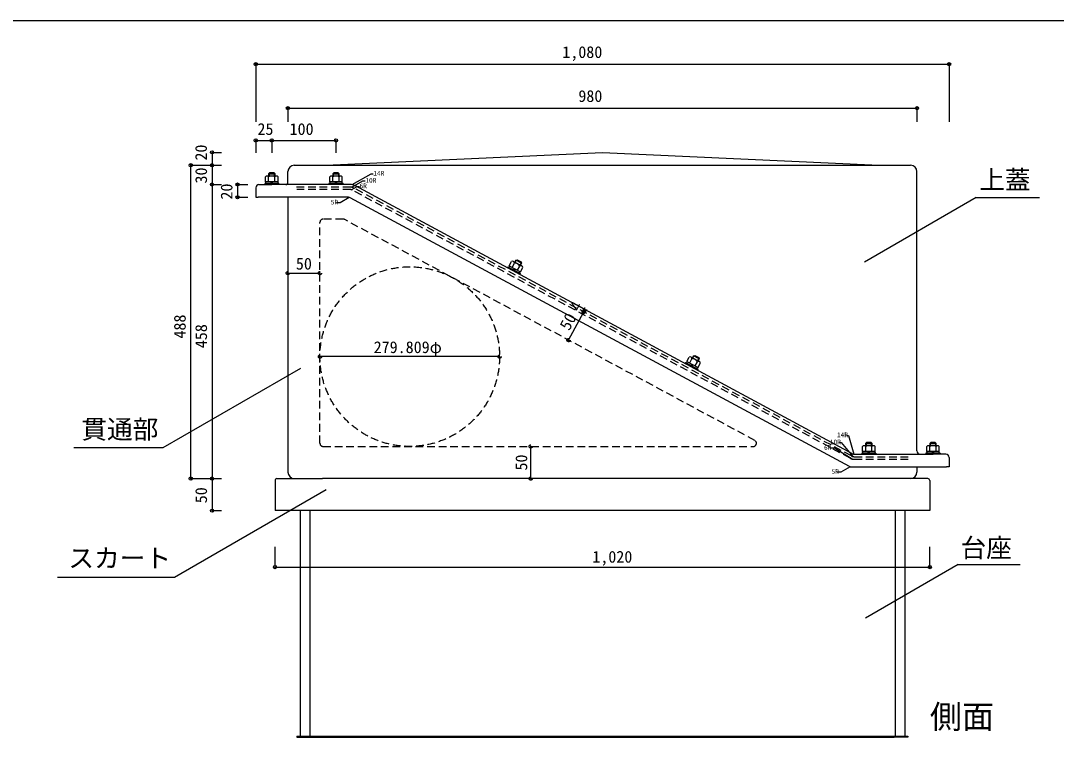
# Model space of a CAD drawing. Units: millimetres at full size, sheet at 1:10. Extents: x -10475 to 9199, y -10092 to 10143.
# Drawn here: x -4615 to -3002, y -8448 to -7332 of the extents above; entities that cross this region are included whole.
import ezdxf
from ezdxf.enums import TextEntityAlignment as Align

# ---------------------------------------------------------------- set-up
doc = ezdxf.new("R2010")
doc.units = ezdxf.units.MM
doc.header["$LTSCALE"] = 10
doc.header["$PDMODE"] = 32
doc.header["$PDSIZE"] = 5
doc.linetypes.add('DASHED1', pattern=[1.8, 1.2, -0.6])
for name, color, linetype in [('0-0_FRP', 7, 'Continuous'), ('0-1_SUS', 7, 'Continuous'), ('0-3_開口寸法', 2, 'DASHED1'), ('0-8_FRP寸法', 3, 'Continuous'), ('0-9_SUS寸法', 3, 'Continuous'), ('0-F_図面枠', 7, 'Continuous')]:
    doc.layers.add(name, color=color, linetype=linetype)
doc.styles.add('ＭＳ ゴシック', font='')
doc.styles.get('ＭＳ ゴシック').set_extended_font_data('MS Gothic')

msp = doc.modelspace()

# ---------------------------------------------------------------- linework, layer by layer
at = {"layer": '0-0_FRP', "color": 4}
for p, q in [((-4140.24, -7557.06), (-3709.24, -7537.06)), ((-3709.24, -7537.06), (-3278.24, -7557.06)), ((-4189.24, -7557.06), (-4099.24, -7557.06)), ((-4099.24, -7557.06), (-3229.24, -7557.06)), ((-4220.04, -7573.96), (-4220.04, -7569.56)), ((-4199.24, -7584.06), (-4199.24, -7567.06)), ((-4120.04, -7573.96), (-4120.04, -7569.56)), ((-4249.24, -7592.06), (-4249.24, -7607.06)), ((-4244.24, -7587.06), (-4224.24, -7587.06)), ((-4101.76, -7587.06), (-4224.24, -7587.06)), ((-3319.56, -8006.35), (-4095.12, -7588.74)), ((-4249.24, -7607.06), (-4245.24, -7607.06)), ((-4104.53, -7607.06), (-4245.24, -7607.06)), ((-4199.24, -7607.06), (-4199.24, -7641.06)), ((-3324.38, -8026.47), (-4102.16, -7607.66)), ((-4199.24, -7641.06), (-4199.24, -7991.06)), ((-3845.06, -7708.51), (-3842.97, -7704.63)), ((-3568.39, -7857.48), (-3566.3, -7853.6)), ((-4199.24, -7991.06), (-4199.24, -8035.06)), ((-3290.04, -7993.96), (-3290.04, -7989.56)), ((-3219.24, -8002.06), (-3219.24, -7991.06)), ((-3190.04, -7993.96), (-3190.04, -7989.56)), ((-3316.72, -8007.06), (-3194.24, -8007.06)), ((-3174.24, -8007.06), (-3194.24, -8007.06)), ((-3169.24, -8012.06), (-3169.24, -8027.06)), ((-3322.01, -8027.06), (-3173.24, -8027.06)), ((-3219.24, -8027.06), (-3219.24, -8035.06)), ((-3169.24, -8027.06), (-3173.24, -8027.06)), ((-4219.24, -8048.06), (-4219.24, -8095.06)), ((-4216.24, -8045.06), (-4194.24, -8045.06)), ((-4213.85, -8045.06), (-4145.24, -8045.06)), ((-4194.24, -8045.06), (-4167.24, -8045.06)), ((-4155.24, -8045.06), (-4145.24, -8045.06)), ((-3202.24, -8045.06), (-4145.24, -8045.06)), ((-3199.24, -8048.06), (-3199.24, -8095.06)), ((-3199.24, -8095.06), (-4219.24, -8095.06))]:
    msp.add_line(p, q, dxfattribs=at)
at = {"layer": '0-0_FRP'}
for p, q in [((-4234.05, -7582.96), (-4234.05, -7575.38)), ((-4216.88, -7573.96), (-4231.6, -7573.96)), ((-4229.24, -7570.36), (-4219.24, -7570.36)), ((-4229.24, -7570.36), (-4229.24, -7573.96)), ((-4229.15, -7582.96), (-4229.15, -7575.38)), ((-4219.24, -7570.36), (-4220.74, -7568.86)), ((-4219.33, -7582.96), (-4219.33, -7575.38)), ((-4219.24, -7573.96), (-4219.24, -7570.36)), ((-4214.42, -7582.96), (-4214.42, -7575.38)), ((-4134.05, -7582.96), (-4134.05, -7575.38)), ((-4116.88, -7573.96), (-4131.6, -7573.96)), ((-4129.24, -7570.36), (-4119.24, -7570.36)), ((-4129.24, -7570.36), (-4129.24, -7573.96)), ((-4129.15, -7582.96), (-4129.15, -7575.38)), ((-4119.24, -7570.36), (-4120.74, -7568.86)), ((-4119.33, -7582.96), (-4119.33, -7575.38)), ((-4119.24, -7573.96), (-4119.24, -7570.36)), ((-4114.42, -7582.96), (-4114.42, -7575.38)), ((-4235.24, -7585.46), (-4235.24, -7587.06)), ((-4215.24, -7585.46), (-4235.24, -7585.46)), ((-4214.42, -7582.96), (-4234.05, -7582.96)), ((-4233.44, -7585.46), (-4233.44, -7582.96)), ((-4224.48, -7582.96), (-4233.17, -7582.96)), ((-4225.62, -7585.46), (-4233.17, -7585.46)), ((-4225.88, -7582.96), (-4224.74, -7585.46)), ((-4222.59, -7585.46), (-4223.73, -7582.96)), ((-4213.24, -7585.46), (-4223.47, -7585.46)), ((-4214.77, -7582.96), (-4222.33, -7582.96)), ((-4215.04, -7582.96), (-4215.04, -7585.46)), ((-4213.24, -7585.46), (-4213.24, -7587.06)), ((-4135.24, -7585.46), (-4135.24, -7587.06)), ((-4115.24, -7585.46), (-4135.24, -7585.46)), ((-4114.42, -7582.96), (-4134.05, -7582.96)), ((-4133.44, -7585.46), (-4133.44, -7582.96)), ((-4124.48, -7582.96), (-4133.17, -7582.96)), ((-4125.62, -7585.46), (-4133.17, -7585.46)), ((-4125.88, -7582.96), (-4124.74, -7585.46)), ((-4122.59, -7585.46), (-4123.73, -7582.96)), ((-4113.24, -7585.46), (-4123.47, -7585.46)), ((-4114.77, -7582.96), (-4122.33, -7582.96)), ((-4115.04, -7582.96), (-4115.04, -7585.46)), ((-4113.24, -7585.46), (-4113.24, -7587.06)), ((-3854.27, -7713.77), (-3850.67, -7707.09)), ((-3849.95, -7716.1), (-3846.35, -7709.42)), ((-3847.84, -7707.01), (-3834.88, -7713.99)), ((-3845.76, -7708.13), (-3844.05, -7704.95)), ((-3844.05, -7704.95), (-3842.02, -7704.34)), ((-3835.25, -7709.7), (-3844.05, -7704.95)), ((-3835.25, -7709.7), (-3836.96, -7712.87)), ((-3856.5, -7715.41), (-3857.26, -7716.82)), ((-3856.5, -7715.41), (-3837.13, -7725.84)), ((-3853.73, -7714.06), (-3854.91, -7716.26)), ((-3854.27, -7713.77), (-3836.99, -7723.08)), ((-3847.08, -7717.64), (-3847.26, -7720.39)), ((-3845.36, -7721.4), (-3845.18, -7718.66)), ((-3841.31, -7720.75), (-3837.71, -7714.07)), ((-3838.71, -7724.99), (-3837.53, -7722.79)), ((-3837.13, -7725.84), (-3837.89, -7727.25)), ((-3836.99, -7723.08), (-3833.39, -7716.4)), ((-3569.1, -7857.1), (-3567.39, -7853.93)), ((-3567.39, -7853.93), (-3565.36, -7853.32)), ((-3558.58, -7858.67), (-3567.39, -7853.93)), ((-3579.83, -7864.38), (-3580.59, -7865.79)), ((-3579.83, -7864.38), (-3560.46, -7874.81)), ((-3577.06, -7863.04), (-3578.25, -7865.24)), ((-3577.6, -7862.74), (-3574.01, -7856.07)), ((-3577.6, -7862.74), (-3560.32, -7872.05)), ((-3573.28, -7865.07), (-3569.69, -7858.39)), ((-3571.18, -7855.98), (-3558.21, -7862.96)), ((-3570.41, -7866.62), (-3570.59, -7869.36)), ((-3568.7, -7870.38), (-3568.52, -7867.64)), ((-3564.64, -7869.72), (-3561.04, -7863.05)), ((-3562.05, -7873.96), (-3560.86, -7871.76)), ((-3560.32, -7872.05), (-3556.72, -7865.37)), ((-3558.58, -7858.67), (-3560.29, -7861.84)), ((-3560.46, -7874.81), (-3561.22, -7876.22)), ((-3304.05, -8002.96), (-3304.05, -7995.38)), ((-3286.88, -7993.96), (-3301.6, -7993.96)), ((-3299.24, -7990.36), (-3289.24, -7990.36)), ((-3299.24, -7990.36), (-3299.24, -7993.96)), ((-3299.15, -8002.96), (-3299.15, -7995.38)), ((-3289.24, -7990.36), (-3290.74, -7988.86)), ((-3289.33, -8002.96), (-3289.33, -7995.38)), ((-3289.24, -7993.96), (-3289.24, -7990.36)), ((-3284.42, -8002.96), (-3284.42, -7995.38)), ((-3204.05, -8002.96), (-3204.05, -7995.38)), ((-3186.88, -7993.96), (-3201.6, -7993.96)), ((-3199.24, -7990.36), (-3189.24, -7990.36)), ((-3199.24, -7990.36), (-3199.24, -7993.96)), ((-3199.15, -8002.96), (-3199.15, -7995.38)), ((-3189.24, -7990.36), (-3190.74, -7988.86)), ((-3189.33, -8002.96), (-3189.33, -7995.38)), ((-3189.24, -7993.96), (-3189.24, -7990.36)), ((-3184.42, -8002.96), (-3184.42, -7995.38)), ((-3305.24, -8005.46), (-3305.24, -8007.06)), ((-3285.24, -8005.46), (-3305.24, -8005.46)), ((-3284.42, -8002.96), (-3304.05, -8002.96)), ((-3303.44, -8005.46), (-3303.44, -8002.96)), ((-3294.48, -8002.96), (-3303.17, -8002.96)), ((-3295.62, -8005.46), (-3303.17, -8005.46)), ((-3295.88, -8002.96), (-3294.74, -8005.46)), ((-3292.59, -8005.46), (-3293.73, -8002.96)), ((-3283.24, -8005.46), (-3293.47, -8005.46)), ((-3284.77, -8002.96), (-3292.33, -8002.96)), ((-3285.04, -8002.96), (-3285.04, -8005.46)), ((-3283.24, -8005.46), (-3283.24, -8007.06)), ((-3205.24, -8005.46), (-3205.24, -8007.06)), ((-3185.24, -8005.46), (-3205.24, -8005.46)), ((-3184.42, -8002.96), (-3204.05, -8002.96)), ((-3203.44, -8005.46), (-3203.44, -8002.96)), ((-3194.48, -8002.96), (-3203.17, -8002.96)), ((-3195.62, -8005.46), (-3203.17, -8005.46)), ((-3195.88, -8002.96), (-3194.74, -8005.46)), ((-3192.59, -8005.46), (-3193.73, -8002.96)), ((-3183.24, -8005.46), (-3193.47, -8005.46)), ((-3184.77, -8002.96), (-3192.33, -8002.96)), ((-3185.04, -8002.96), (-3185.04, -8005.46)), ((-3183.24, -8005.46), (-3183.24, -8007.06))]:
    msp.add_line(p, q, dxfattribs=at)
at = {"layer": '0-0_FRP', "linetype": 'DASHED1'}
for p, q in [((-4101.76, -7591.06), (-4185.51, -7591.06)), ((-3323.35, -8013.39), (-4098.91, -7595.78)), ((-3321.46, -8009.87), (-4097.02, -7592.26)), ((-3316.72, -8011.06), (-3230.96, -8011.06)), ((-3316.72, -8015.06), (-3230.33, -8015.06))]:
    msp.add_line(p, q, dxfattribs=at)
at = {"layer": '0-0_FRP'}
for points in [[(-4220.74, -7568.86), (-4227.74, -7568.86), (-4229.24, -7570.36)], [(-4120.74, -7568.86), (-4127.74, -7568.86), (-4129.24, -7570.36)], [(-3842.02, -7704.34), (-3835.86, -7707.66), (-3835.25, -7709.7)], [(-3565.36, -7853.32), (-3559.19, -7856.64), (-3558.58, -7858.67)], [(-3290.74, -7988.86), (-3297.74, -7988.86), (-3299.24, -7990.36)], [(-3190.74, -7988.86), (-3197.74, -7988.86), (-3199.24, -7990.36)]]:
    msp.add_lwpolyline(points, dxfattribs=at)
at = {"layer": '0-0_FRP', "color": 4}
for points in [[(-4228.44, -7569.56), (-4228.44, -7572.2), (-4228.44, -7573.96)], [(-4128.44, -7569.56), (-4128.44, -7572.2), (-4128.44, -7573.96)], [(-3219.24, -7991.06), (-3219.24, -7641.06), (-3219.24, -7567.06)], [(-3835.57, -7708.61), (-3836.82, -7710.93), (-3837.66, -7712.49)], [(-3558.91, -7857.59), (-3560.16, -7859.91), (-3561, -7861.46)], [(-3298.44, -7989.56), (-3298.44, -7992.2), (-3298.44, -7993.96)], [(-3198.44, -7989.56), (-3198.44, -7992.2), (-3198.44, -7993.96)]]:
    msp.add_lwpolyline(points, dxfattribs=at)
for centre, radius, start, end in [((-4189.24, -7567.06), 10, 90, 180), ((-3229.24, -7567.06), 10, 0, 90), ((-4244.24, -7592.06), 5, 90, 180), ((-4202.24, -7584.06), 3, 270, 0), ((-4101.76, -7601.06), 14, 61.69924, 90), ((-4104.53, -7612.06), 5, 61.69924, 90), ((-3316.72, -8001.06), 6, 241.69924, 270), ((-3214.24, -8002.06), 5, 180, 270), ((-3174.24, -8012.06), 5, 0, 90), ((-3322.01, -8022.06), 5, 241.69924, 270), ((-4216.24, -8048.06), 3, 90, 180), ((-4189.24, -8035.06), 10, 180, 270), ((-3229.24, -8035.06), 10, 270, 0), ((-3202.24, -8048.06), 3, 0, 90)]:
    msp.add_arc(centre, radius, start, end, dxfattribs=at)
at = {"layer": '0-0_FRP'}
for centre, radius, start, end in [((-4231.6, -7576.8), 2.83, 29.99985, 149.99985), ((-4224.24, -7583.17), 9.21, 57.79585, 122.2043), ((-4216.88, -7576.8), 2.83, 29.99985, 149.99985), ((-4131.6, -7576.8), 2.83, 29.99985, 149.99985), ((-4124.24, -7583.17), 9.21, 57.79585, 122.2043), ((-4116.88, -7576.8), 2.83, 29.99985, 149.99985), ((-3849.19, -7709.5), 2.83, 1.6994, 121.6994), ((-3845.73, -7718.61), 9.21, 29.49494, 93.9034), ((-3836.22, -7716.48), 2.83, 1.6994, 121.6994), ((-3572.52, -7858.48), 2.83, 1.6994, 121.6994), ((-3569.06, -7867.58), 9.21, 29.49494, 93.9034), ((-3559.56, -7865.46), 2.83, 1.6994, 121.6994), ((-3301.6, -7996.8), 2.83, 29.99985, 149.99985), ((-3294.24, -8003.17), 9.21, 57.79585, 122.2043), ((-3286.88, -7996.8), 2.83, 29.99985, 149.99985), ((-3201.6, -7996.8), 2.83, 29.99985, 149.99985), ((-3194.24, -8003.17), 9.21, 57.79585, 122.2043), ((-3186.88, -7996.8), 2.83, 29.99985, 149.99985)]:
    msp.add_arc(centre, radius, start, end, dxfattribs=at)
at = {"layer": '0-0_FRP', "linetype": 'DASHED1'}
for centre, radius, start, end in [((-4101.76, -7601.06), 10, 61.69924, 90), ((-4101.76, -7601.06), 6, 61.69924, 90), ((-3316.72, -8001.06), 14, 241.69924, 270), ((-3316.72, -8001.06), 10, 241.69924, 270)]:
    msp.add_arc(centre, radius, start, end, dxfattribs=at)
at = {"layer": '0-1_SUS'}
for p, q in [((-4180.24, -8095.06), (-4180.24, -8446.56)), ((-4165.24, -8095.06), (-4165.24, -8446.56)), ((-3253.24, -8095.06), (-3253.24, -8446.56)), ((-3238.24, -8095.06), (-3238.24, -8446.56)), ((-4185.24, -8446.56), (-4185.24, -8448.06)), ((-4185.24, -8448.06), (-4163.64, -8448.06)), ((-4143.64, -8448.06), (-3254.84, -8448.06)), ((-3266.84, -8448.06), (-3274.84, -8448.06))]:
    msp.add_line(p, q, dxfattribs=at)
for points in [[(-4185.24, -8446.56), (-3233.24, -8446.56), (-3233.24, -8448.06), (-3254.84, -8448.06)], [(-4163.64, -8448.06), (-4151.64, -8448.06), (-4143.64, -8448.06)]]:
    msp.add_lwpolyline(points, dxfattribs=at)
at = {"layer": '0-3_開口寸法'}
for p, q in [((-4149.24, -7990.06), (-4149.24, -7646.06)), ((-4113.1, -7641.06), (-4144.24, -7641.06)), ((-3471.88, -7985.66), (-4110.73, -7641.66)), ((-4144.24, -7995.06), (-3474.25, -7995.06))]:
    msp.add_line(p, q, dxfattribs=at)
at = {"layer": '0-3_開口寸法', "color": 4, "linetype": 'Continuous'}
for p, q in [((-4199.24, -7725.08), (-4149.24, -7725.08)), ((-3869.43, -7855.16), (-4149.24, -7855.16)), ((-3820.87, -8045.06), (-3820.87, -7995.06))]:
    msp.add_line(p, q, dxfattribs=at)
msp.add_lwpolyline([(-3761.98, -7829.45), (-3738.28, -7785.43), (-3736.38, -7781.9)], dxfattribs=at)
at = {"layer": '0-3_開口寸法'}
msp.add_circle((-4009.33, -7855.16), 139.91, dxfattribs=at)
for centre, start, end in [((-4144.24, -7646.06), 90, 180), ((-4113.1, -7646.06), 61.69924, 90), ((-4144.24, -7990.06), 180, 270), ((-3474.25, -7990.06), 270, 61.69924)]:
    msp.add_arc(centre, 5, start, end, dxfattribs=at)
at = {"layer": '0-3_開口寸法', "color": 6}
for p in [(-4199.24, -7725.08), (-4149.24, -7725.08), (-3738.28, -7785.43), (-3736.38, -7781.9), (-3761.98, -7829.45), (-4149.24, -7855.16), (-3869.43, -7855.16), (-3820.87, -7995.06), (-3820.87, -8045.06)]:
    msp.add_point(p, dxfattribs=at)
at = {"layer": '0-8_FRP寸法', "color": 4}
for p, q in [((-4249.24, -7399.66), (-3169.24, -7399.66)), ((-4199.24, -7468.16), (-3219.24, -7468.16)), ((-4249.24, -7518.42), (-4224.24, -7518.42)), ((-4224.24, -7518.42), (-4124.24, -7518.42)), ((-4317.33, -7537.06), (-4317.33, -7557.06)), ((-4350.52, -8045.06), (-4350.52, -7557.06)), ((-4317.33, -7557.06), (-4317.33, -7587.06)), ((-4099.6, -7591.36), (-4082.35, -7581.4)), ((-4098.96, -7587.32), (-4069.68, -7570.41)), ((-4082.35, -7581.4), (-4078.56, -7581.4)), ((-4069.68, -7570.41), (-4066.1, -7570.41)), ((-4317.33, -7587.06), (-4317.33, -8045.06)), ((-4277.71, -7587.06), (-4277.71, -7607.06)), ((-4100.38, -7595.19), (-4091.41, -7590.01)), ((-4091.41, -7590.01), (-4087.49, -7590.01)), ((-3323.55, -8026.81), (-3337.59, -8034.92)), ((-4317.33, -8045.06), (-4317.33, -8095.06)), ((-3337.59, -8034.92), (-3342.26, -8034.92)), ((-4219.24, -8182.95), (-3199.24, -8182.95))]:
    msp.add_line(p, q, dxfattribs=at)
at = {"layer": '0-8_FRP寸法'}
for p, q in [((-4249.24, -7399.66), (-4249.24, -7489.34)), ((-3169.24, -7399.66), (-3169.24, -7489.34)), ((-4199.24, -7468.16), (-4199.24, -7489.34)), ((-3219.24, -7468.16), (-3219.24, -7489.34)), ((-4249.24, -7518.42), (-4249.24, -7538)), ((-4224.24, -7518.42), (-4224.24, -7538)), ((-4124.24, -7518.42), (-4124.24, -7538)), ((-4317.33, -7537.06), (-4302.36, -7537.06)), ((-4350.52, -7557.06), (-4302.36, -7557.06)), ((-4317.33, -7557.06), (-4302.36, -7557.06)), ((-4317.33, -7587.06), (-4302.36, -7587.06)), ((-4277.71, -7587.06), (-4261.42, -7587.06)), ((-4277.71, -7607.06), (-4261.42, -7607.06)), ((-4350.52, -8045.06), (-4302.36, -8045.06)), ((-4317.33, -8045.06), (-4302.36, -8045.06)), ((-4317.33, -8095.06), (-4302.36, -8095.06)), ((-4219.24, -8182.95), (-4219.24, -8151.3)), ((-3199.24, -8182.95), (-3199.24, -8151.3))]:
    msp.add_line(p, q, dxfattribs=at)
at = {"layer": '0-8_FRP寸法', "color": 7, "linetype": 'DASHED1'}
msp.add_line((-4101.76, -7595.06), (-4185.27, -7595.06), dxfattribs=at)
at = {"layer": '0-8_FRP寸法', "color": 2}
for p, q in [((-3127.01, -7607.48), (-3301.21, -7708.05)), ((-3127.01, -7607.48), (-3028.27, -7607.48)), ((-4393.6, -7996.85), (-4179.26, -7873.1)), ((-4532.69, -7996.85), (-4393.6, -7996.85))]:
    msp.add_line(p, q, dxfattribs=at)
at = {"layer": '0-8_FRP寸法', "color": 4}
for points in [[(-4103.7, -7607.28), (-4117.74, -7615.39), (-4122.42, -7615.39)], [(-3327.98, -7977.99), (-3326.02, -7977.99), (-3317.85, -8006.9)], [(-3353.83, -7997.11), (-3347.85, -7997.11), (-3320.4, -8014.55)], [(-3339.72, -7989.16), (-3337.16, -7989.16), (-3319.34, -8010.63)]]:
    msp.add_lwpolyline(points, dxfattribs=at)
at = {"layer": '0-8_FRP寸法', "color": 2}
msp.add_lwpolyline([(-4558.07, -8198.6), (-4375.72, -8198.6), (-4139.7, -8062.34)], dxfattribs=at)
at = {"layer": '0-8_FRP寸法', "color": 6}
for p in [(-4249.24, -7399.66), (-3169.24, -7399.66), (-4199.24, -7468.16), (-3219.24, -7468.16), (-4249.24, -7518.42), (-4224.24, -7518.42), (-4124.24, -7518.42), (-4317.33, -7537.06), (-4350.52, -7557.06), (-4317.33, -7557.06), (-4317.33, -7587.06), (-4277.71, -7587.06), (-4277.71, -7607.06), (-4350.52, -8045.06), (-4317.33, -8045.06), (-4317.33, -8095.06), (-4219.24, -8182.95), (-3199.24, -8182.95)]:
    msp.add_point(p, dxfattribs=at)
at = {"layer": '0-9_SUS寸法', "color": 2}
for q in [(-3299.62, -8262.38), (-3058.68, -8179.07)]:
    msp.add_line((-3155.32, -8179.07), q, dxfattribs=at)
at = {"layer": '0-F_図面枠'}
msp.add_line((-2011.52, -7331.97), (-6011.52, -7331.97), dxfattribs=at)

# ---------------------------------------------------------------- texts
at = {"layer": '0-3_開口寸法', "color": 3, "style": 'ＭＳ ゴシック'}
for s, p in [('50', (-4186.74, -7725.08)), ('279.809φ', (-4065.58, -7855.16))]:
    msp.add_text(s, height=18.33, dxfattribs=at).set_placement(p, align=Align.BOTTOM_LEFT)
for s, rotation, p in [('4', 61.699, (-3740.29, -7789.17)), ('50', 61.699, (-3756.06, -7818.44)), ('50', 90, (-3820.87, -8032.56))]:
    msp.add_text(s, height=18.33, rotation=rotation, dxfattribs=at).set_placement(p, align=Align.BOTTOM_LEFT)
at = {"layer": '0-8_FRP寸法', "style": 'ＭＳ ゴシック'}
for s, p in [('1,080', (-3771.74, -7395.52)), ('980', (-3746.74, -7464.02)), ('25', (-4246.58, -7515.38)), ('100', (-4196.58, -7515.38)), ('1,020', (-3724.99, -8181.57))]:
    msp.add_text(s, height=18.33, dxfattribs=at).set_placement(p, align=Align.BOTTOM_LEFT)
for s, p in [('20', (-4319.82, -7549.8)), ('30', (-4319.67, -7585.53)), ('20', (-4280.05, -7610.53)), ('488', (-4352.86, -7827.03)), ('458', (-4319.67, -7842.03)), ('50', (-4319.67, -8083.53))]:
    msp.add_text(s, height=18.33, rotation=90, dxfattribs=at).set_placement(p, align=Align.BOTTOM_LEFT)
at = {"layer": '0-8_FRP寸法', "color": 2, "style": 'ＭＳ ゴシック'}
for s, p in [('上蓋', (-3122.29, -7603.1)), ('貫通部', (-4520.92, -7991.8)), ('スカート', (-4541.12, -8192.41))]:
    msp.add_text(s, height=29.33, dxfattribs=at).set_placement(p, align=Align.BOTTOM_LEFT)
at = {"layer": '0-8_FRP寸法', "color": 6, "style": 'ＭＳ ゴシック'}
for s, height, p in [('10R', 7.331, (-4078.56, -7586.4)), ('14R', 7.331, (-4066.1, -7575.41)), ('6R', 7.331, (-4087.49, -7595.01)), ('5R', 7.331, (-4132.42, -7620.39)), ('10R', 7.331, (-3354.92, -7993.93)), ('14R', 7.331, (-3343.92, -7982.83)), ('6R', 7.331, (-3364.01, -8002.48)), ('5R', 7.331, (-3352.26, -8039.92)), ('側面', 36.66, (-3199.12, -8445.35))]:
    msp.add_text(s, height=height, dxfattribs=at).set_placement(p, align=Align.BOTTOM_LEFT)
at = {"layer": '0-9_SUS寸法', "color": 2, "style": 'ＭＳ ゴシック'}
msp.add_text('台座', height=29.33, dxfattribs=at).set_placement((-3151.4, -8176.36), align=Align.BOTTOM_LEFT)

doc.saveas('drawing.dxf')
